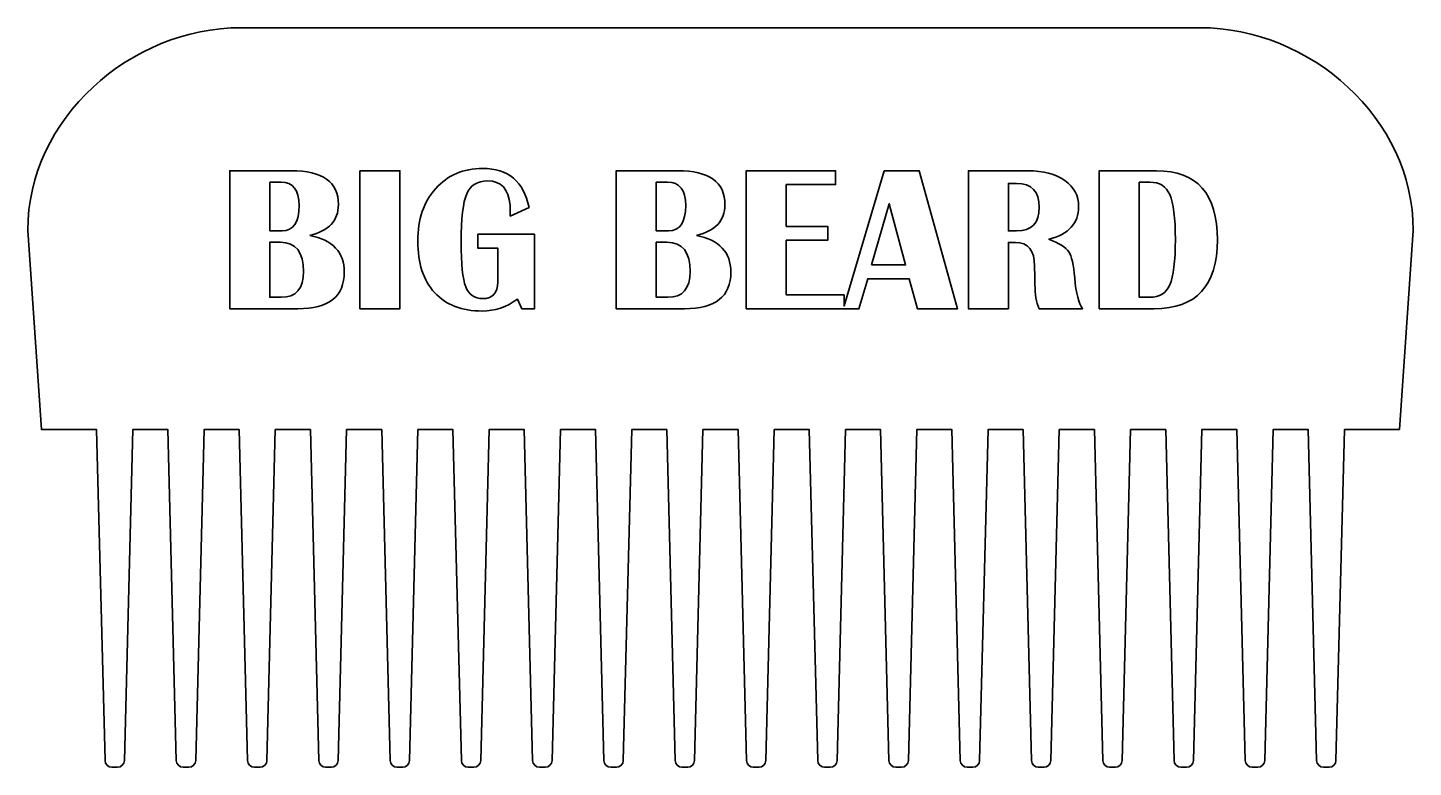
# Model space of a CAD drawing. Header units: inches. Extents: x 0.13 to 5.94, y -17.22 to -14.12.
import ezdxf

# ---------------------------------------------------------------- set-up
doc = ezdxf.new("R2010")
doc.units = ezdxf.units.IN
doc.header["$MEASUREMENT"] = 0
doc.layers.add('_U+0421_U+043B_U+043E_U+0439 1', color=7, linetype='Continuous')

# ---------------------------------------------------------------- blocks, each defined once
blk = doc.blocks.new('block 2')
at = {"layer": '_U+0421_U+043B_U+043E_U+0439 1', "color": 98, "lineweight": 35, "true_color": 0x010202}
for points, knots in [([(1.3115, -14.987), (1.3915, -14.968), (1.4315, -14.9249), (1.4315, -14.8577), (1.4315, -14.763), (1.3652, -14.7157), (1.2327, -14.7157), (1.2327, -14.7157), (0.9754, -14.7157), (0.9754, -14.7157), (0.9754, -14.7157), (0.9754, -15.2942), (0.9754, -15.2942), (0.9754, -15.2942), (1.2615, -15.2942), (1.2615, -15.2942), (1.3912, -15.2942), (1.456, -15.243), (1.456, -15.1404), (1.456, -15.0573), (1.4079, -15.0062), (1.3115, -14.987)], [0, 0, 0, 0, 1, 1, 1, 2, 2, 2, 3, 3, 3, 4, 4, 4, 5, 5, 5, 6, 6, 6, 7, 7, 7, 7]), ([(1.1432, -14.7636), (1.1432, -14.7636), (1.1907, -14.7636), (1.1907, -14.7636), (1.2413, -14.7636), (1.2666, -14.7962), (1.2666, -14.8615), (1.2666, -14.9321), (1.2427, -14.9674), (1.1949, -14.9674), (1.1949, -14.9674), (1.1432, -14.9674), (1.1432, -14.9674), (1.1432, -14.9674), (1.1432, -14.7636), (1.1432, -14.7636)], [0, 0, 0, 0, 1, 1, 1, 2, 2, 2, 3, 3, 3, 4, 4, 4, 5, 5, 5, 5]), ([(1.1911, -15.2464), (1.1911, -15.2464), (1.1432, -15.2464), (1.1432, -15.2464), (1.1432, -15.2464), (1.1432, -15.0154), (1.1432, -15.0154), (1.1432, -15.0154), (1.1882, -15.0154), (1.1882, -15.0154), (1.2529, -15.0154), (1.2852, -15.0565), (1.2852, -15.1387), (1.2852, -15.2105), (1.2539, -15.2464), (1.1911, -15.2464)], [0, 0, 0, 0, 1, 1, 1, 2, 2, 2, 3, 3, 3, 4, 4, 4, 5, 5, 5, 5])]:
    blk.add_open_spline(points, degree=3, knots=knots, dxfattribs=at)
blk = doc.blocks.new('block 3')
at = {"layer": '_U+0421_U+043B_U+043E_U+0439 1', "color": 98, "lineweight": 35, "true_color": 0x010202}
for points, knots in [([(2.9327, -14.987), (3.0127, -14.968), (3.0527, -14.9249), (3.0527, -14.8577), (3.0527, -14.763), (2.9864, -14.7157), (2.8539, -14.7157), (2.8539, -14.7157), (2.5966, -14.7157), (2.5966, -14.7157), (2.5966, -14.7157), (2.5966, -15.2942), (2.5966, -15.2942), (2.5966, -15.2942), (2.8827, -15.2942), (2.8827, -15.2942), (3.0124, -15.2942), (3.0773, -15.243), (3.0773, -15.1404), (3.0773, -15.0573), (3.0291, -15.0062), (2.9327, -14.987)], [0, 0, 0, 0, 1, 1, 1, 2, 2, 2, 3, 3, 3, 4, 4, 4, 5, 5, 5, 6, 6, 6, 7, 7, 7, 7]), ([(2.7645, -14.7636), (2.7645, -14.7636), (2.8119, -14.7636), (2.8119, -14.7636), (2.8625, -14.7636), (2.8878, -14.7962), (2.8878, -14.8615), (2.8878, -14.9321), (2.8639, -14.9674), (2.8162, -14.9674), (2.8162, -14.9674), (2.7645, -14.9674), (2.7645, -14.9674), (2.7645, -14.9674), (2.7645, -14.7636), (2.7645, -14.7636)], [0, 0, 0, 0, 1, 1, 1, 2, 2, 2, 3, 3, 3, 4, 4, 4, 5, 5, 5, 5]), ([(2.8124, -15.2464), (2.8124, -15.2464), (2.7645, -15.2464), (2.7645, -15.2464), (2.7645, -15.2464), (2.7645, -15.0154), (2.7645, -15.0154), (2.7645, -15.0154), (2.8094, -15.0154), (2.8094, -15.0154), (2.8741, -15.0154), (2.9065, -15.0565), (2.9065, -15.1387), (2.9065, -15.2105), (2.8751, -15.2464), (2.8124, -15.2464)], [0, 0, 0, 0, 1, 1, 1, 2, 2, 2, 3, 3, 3, 4, 4, 4, 5, 5, 5, 5])]:
    blk.add_open_spline(points, degree=3, knots=knots, dxfattribs=at)
blk = doc.blocks.new('block 4')
at = {"layer": '_U+0421_U+043B_U+043E_U+0439 1', "color": 98, "lineweight": 35, "true_color": 0x010202}
for points in [[(3.7198, -14.7157), (3.552, -15.2828), (3.552, -15.2362), (3.3095, -15.2362), (3.3095, -15.0069), (3.4837, -15.0069), (3.4837, -14.9488), (3.3095, -14.9488), (3.3095, -14.7737), (3.5168, -14.7737), (3.5168, -14.7157), (3.1417, -14.7157), (3.1417, -15.2942), (3.5486, -15.2942), (3.552, -15.2942), (3.6143, -15.2942), (3.6512, -15.1688), (3.8254, -15.1688), (3.8597, -15.2942), (4.0284, -15.2942), (3.8673, -14.7157), (3.7198, -14.7157)], [(3.6677, -15.1107), (3.7414, -14.8543), (3.8097, -15.1107), (3.6677, -15.1107)]]:
    blk.add_lwpolyline(points, dxfattribs=at)
blk = doc.blocks.new('block 5')
at = {"layer": '_U+0421_U+043B_U+043E_U+0439 1', "color": 98, "lineweight": 35, "true_color": 0x010202}
for points, knots in [([(4.494, -15.0552), (4.4814, -15.0363), (4.4538, -15.0189), (4.4111, -15.0031), (4.4942, -14.9819), (4.5357, -14.9362), (4.5357, -14.8662), (4.5357, -14.8204), (4.5164, -14.7839), (4.4777, -14.7566), (4.439, -14.7293), (4.3872, -14.7157), (4.3225, -14.7157), (4.3225, -14.7157), (4.0737, -14.7157), (4.0737, -14.7157), (4.0737, -14.7157), (4.0737, -15.2942), (4.0737, -15.2942), (4.0737, -15.2942), (4.2416, -15.2942), (4.2416, -15.2942), (4.2416, -15.2942), (4.2416, -15.0162), (4.2416, -15.0162), (4.2416, -15.0162), (4.2704, -15.0162), (4.2704, -15.0162), (4.3241, -15.0162), (4.3509, -15.0495), (4.3509, -15.1162), (4.3509, -15.1162), (4.3518, -15.1595), (4.3518, -15.1595), (4.3518, -15.1595), (4.3526, -15.1938), (4.3526, -15.1938), (4.3526, -15.2339), (4.3584, -15.2674), (4.37, -15.2942), (4.37, -15.2942), (4.5523, -15.2942), (4.5523, -15.2942), (4.5359, -15.2733), (4.525, -15.2304), (4.5196, -15.1654), (4.5151, -15.1109), (4.5066, -15.0741), (4.494, -15.0552)], [0, 0, 0, 0, 1, 1, 1, 2, 2, 2, 3, 3, 3, 4, 4, 4, 5, 5, 5, 6, 6, 6, 7, 7, 7, 8, 8, 8, 9, 9, 9, 10, 10, 10, 11, 11, 11, 12, 12, 12, 13, 13, 13, 14, 14, 14, 15, 15, 15, 16, 16, 16, 16]), ([(4.2755, -14.9683), (4.2755, -14.9683), (4.2416, -14.9683), (4.2416, -14.9683), (4.2416, -14.9683), (4.2416, -14.7691), (4.2416, -14.7691), (4.2416, -14.7691), (4.2755, -14.7691), (4.2755, -14.7691), (4.3391, -14.7691), (4.3709, -14.8023), (4.3709, -14.8687), (4.3709, -14.9351), (4.3391, -14.9683), (4.2755, -14.9683)], [0, 0, 0, 0, 1, 1, 1, 2, 2, 2, 3, 3, 3, 4, 4, 4, 5, 5, 5, 5])]:
    blk.add_open_spline(points, degree=3, knots=knots, dxfattribs=at)
blk = doc.blocks.new('block 6')
at = {"layer": '_U+0421_U+043B_U+043E_U+0439 1', "color": 98, "lineweight": 35, "true_color": 0x010202}
for points, knots in [([(4.8621, -14.7157), (4.8621, -14.7157), (4.6222, -14.7157), (4.6222, -14.7157), (4.6222, -14.7157), (4.6222, -15.2942), (4.6222, -15.2942), (4.6222, -15.2942), (4.8528, -15.2942), (4.8528, -15.2942), (5.0294, -15.2942), (5.1177, -15.198), (5.1177, -15.0056), (5.1177, -14.8123), (5.0325, -14.7157), (4.8621, -14.7157)], [0, 0, 0, 0, 1, 1, 1, 2, 2, 2, 3, 3, 3, 4, 4, 4, 5, 5, 5, 5]), ([(4.918, -15.194), (4.9025, -15.2289), (4.8745, -15.2464), (4.8341, -15.2464), (4.8341, -15.2464), (4.7901, -15.2464), (4.7901, -15.2464), (4.7901, -15.2464), (4.7901, -14.7636), (4.7901, -14.7636), (4.7901, -14.7636), (4.8341, -14.7636), (4.8341, -14.7636), (4.8748, -14.7636), (4.9029, -14.781), (4.9183, -14.8157), (4.9337, -14.8505), (4.9414, -14.9135), (4.9414, -15.0047), (4.9414, -15.096), (4.9336, -15.1591), (4.918, -15.194)], [0, 0, 0, 0, 1, 1, 1, 2, 2, 2, 3, 3, 3, 4, 4, 4, 5, 5, 5, 6, 6, 6, 7, 7, 7, 7])]:
    blk.add_open_spline(points, degree=3, knots=knots, dxfattribs=at)

msp = doc.modelspace()

# ---------------------------------------------------------------- linework, layer by layer
at = {"layer": '_U+0421_U+043B_U+043E_U+0439 1', "color": 98, "lineweight": 35, "true_color": 0x010202}
msp.add_lwpolyline([(1.5213, -14.7157), (1.6892, -14.7157), (1.6892, -15.2942), (1.5213, -15.2942), (1.5213, -14.7157)], dxfattribs=at)
at = {"layer": '_U+0421_U+043B_U+043E_U+0439 1', "color": 22, "lineweight": 35, "true_color": 0xe52421}
msp.add_open_spline([(5.882, -15.8009), (5.882, -15.8009), (5.6502, -15.8009), (5.6502, -15.8009), (5.6502, -15.8009), (5.615, -17.1891), (5.615, -17.1891), (5.6146, -17.2049), (5.6017, -17.2176), (5.5858, -17.2176), (5.5858, -17.2176), (5.5629, -17.2176), (5.5629, -17.2176), (5.5471, -17.2176), (5.5341, -17.2049), (5.5337, -17.1891), (5.5337, -17.1891), (5.4985, -15.8009), (5.4985, -15.8009), (5.4985, -15.8009), (5.3513, -15.8009), (5.3513, -15.8009), (5.3513, -15.8009), (5.3162, -17.1891), (5.3162, -17.1891), (5.3158, -17.2049), (5.3028, -17.2176), (5.2869, -17.2176), (5.2869, -17.2176), (5.264, -17.2176), (5.264, -17.2176), (5.2482, -17.2176), (5.2352, -17.2049), (5.2348, -17.1891), (5.2348, -17.1891), (5.1996, -15.8009), (5.1996, -15.8009), (5.1996, -15.8009), (5.0524, -15.8009), (5.0524, -15.8009), (5.0524, -15.8009), (5.0173, -17.1891), (5.0173, -17.1891), (5.0169, -17.2049), (5.0039, -17.2176), (4.988, -17.2176), (4.988, -17.2176), (4.9652, -17.2176), (4.9652, -17.2176), (4.9493, -17.2176), (4.9363, -17.2049), (4.9359, -17.1891), (4.9359, -17.1891), (4.9008, -15.8009), (4.9008, -15.8009), (4.9008, -15.8009), (4.7535, -15.8009), (4.7535, -15.8009), (4.7535, -15.8009), (4.7184, -17.1891), (4.7184, -17.1891), (4.718, -17.2049), (4.705, -17.2176), (4.6891, -17.2176), (4.6891, -17.2176), (4.6663, -17.2176), (4.6663, -17.2176), (4.6504, -17.2176), (4.6374, -17.2049), (4.637, -17.1891), (4.637, -17.1891), (4.6019, -15.8009), (4.6019, -15.8009), (4.6019, -15.8009), (4.4546, -15.8009), (4.4546, -15.8009), (4.4546, -15.8009), (4.4195, -17.1891), (4.4195, -17.1891), (4.4191, -17.2049), (4.4061, -17.2176), (4.3902, -17.2176), (4.3902, -17.2176), (4.3674, -17.2176), (4.3674, -17.2176), (4.3515, -17.2176), (4.3385, -17.2049), (4.3381, -17.1891), (4.3381, -17.1891), (4.303, -15.8009), (4.303, -15.8009), (4.303, -15.8009), (4.1558, -15.8009), (4.1558, -15.8009), (4.1558, -15.8009), (4.1206, -17.1891), (4.1206, -17.1891), (4.1202, -17.2049), (4.1072, -17.2176), (4.0914, -17.2176), (4.0914, -17.2176), (4.0685, -17.2176), (4.0685, -17.2176), (4.0526, -17.2176), (4.0396, -17.2049), (4.0392, -17.1891), (4.0392, -17.1891), (4.0041, -15.8009), (4.0041, -15.8009), (4.0041, -15.8009), (3.8569, -15.8009), (3.8569, -15.8009), (3.8569, -15.8009), (3.8217, -17.1891), (3.8217, -17.1891), (3.8213, -17.2049), (3.8083, -17.2176), (3.7925, -17.2176), (3.7925, -17.2176), (3.7696, -17.2176), (3.7696, -17.2176), (3.7537, -17.2176), (3.7408, -17.2049), (3.7404, -17.1891), (3.7404, -17.1891), (3.7052, -15.8009), (3.7052, -15.8009), (3.7052, -15.8009), (3.558, -15.8009), (3.558, -15.8009), (3.558, -15.8009), (3.5229, -17.1891), (3.5229, -17.1891), (3.5224, -17.2049), (3.5095, -17.2176), (3.4936, -17.2176), (3.4936, -17.2176), (3.4707, -17.2176), (3.4707, -17.2176), (3.4549, -17.2176), (3.4419, -17.2049), (3.4415, -17.1891), (3.4415, -17.1891), (3.4063, -15.8009), (3.4063, -15.8009), (3.4063, -15.8009), (3.2591, -15.8009), (3.2591, -15.8009), (3.2591, -15.8009), (3.224, -17.1891), (3.224, -17.1891), (3.2236, -17.2049), (3.2106, -17.2176), (3.1947, -17.2176), (3.1947, -17.2176), (3.1719, -17.2176), (3.1719, -17.2176), (3.156, -17.2176), (3.143, -17.2049), (3.1426, -17.1891), (3.1426, -17.1891), (3.1074, -15.8009), (3.1074, -15.8009), (3.1074, -15.8009), (2.9602, -15.8009), (2.9602, -15.8009), (2.9602, -15.8009), (2.9251, -17.1891), (2.9251, -17.1891), (2.9247, -17.2049), (2.9117, -17.2176), (2.8958, -17.2176), (2.8958, -17.2176), (2.873, -17.2176), (2.873, -17.2176), (2.8571, -17.2176), (2.8441, -17.2049), (2.8437, -17.1891), (2.8437, -17.1891), (2.8086, -15.8009), (2.8086, -15.8009), (2.8086, -15.8009), (2.6613, -15.8009), (2.6613, -15.8009), (2.6613, -15.8009), (2.6262, -17.1891), (2.6262, -17.1891), (2.6258, -17.2049), (2.6128, -17.2176), (2.5969, -17.2176), (2.5969, -17.2176), (2.5741, -17.2176), (2.5741, -17.2176), (2.5582, -17.2176), (2.5452, -17.2049), (2.5448, -17.1891), (2.5448, -17.1891), (2.5097, -15.8009), (2.5097, -15.8009), (2.5097, -15.8009), (2.3625, -15.8009), (2.3625, -15.8009), (2.3625, -15.8009), (2.3273, -17.1891), (2.3273, -17.1891), (2.3269, -17.2049), (2.3139, -17.2176), (2.298, -17.2176), (2.298, -17.2176), (2.2752, -17.2176), (2.2752, -17.2176), (2.2593, -17.2176), (2.2463, -17.2049), (2.2459, -17.1891), (2.2459, -17.1891), (2.2108, -15.8009), (2.2108, -15.8009), (2.2108, -15.8009), (2.0636, -15.8009), (2.0636, -15.8009), (2.0636, -15.8009), (2.0284, -17.1891), (2.0284, -17.1891), (2.028, -17.2049), (2.015, -17.2176), (1.9992, -17.2176), (1.9992, -17.2176), (1.9763, -17.2176), (1.9763, -17.2176), (1.9604, -17.2176), (1.9474, -17.2049), (1.947, -17.1891), (1.947, -17.1891), (1.9119, -15.8009), (1.9119, -15.8009), (1.9119, -15.8009), (1.7647, -15.8009), (1.7647, -15.8009), (1.7647, -15.8009), (1.7295, -17.1891), (1.7295, -17.1891), (1.7291, -17.2049), (1.7162, -17.2176), (1.7003, -17.2176), (1.7003, -17.2176), (1.6774, -17.2176), (1.6774, -17.2176), (1.6615, -17.2176), (1.6486, -17.2049), (1.6482, -17.1891), (1.6482, -17.1891), (1.613, -15.8009), (1.613, -15.8009), (1.613, -15.8009), (1.4658, -15.8009), (1.4658, -15.8009), (1.4658, -15.8009), (1.4307, -17.1891), (1.4307, -17.1891), (1.4303, -17.2049), (1.4173, -17.2176), (1.4014, -17.2176), (1.4014, -17.2176), (1.3785, -17.2176), (1.3785, -17.2176), (1.3627, -17.2176), (1.3497, -17.2049), (1.3493, -17.1891), (1.3493, -17.1891), (1.3141, -15.8009), (1.3141, -15.8009), (1.3141, -15.8009), (1.1669, -15.8009), (1.1669, -15.8009), (1.1669, -15.8009), (1.1318, -17.1891), (1.1318, -17.1891), (1.1314, -17.2049), (1.1184, -17.2176), (1.1025, -17.2176), (1.1025, -17.2176), (1.0797, -17.2176), (1.0797, -17.2176), (1.0638, -17.2176), (1.0508, -17.2049), (1.0504, -17.1891), (1.0504, -17.1891), (1.0152, -15.8009), (1.0152, -15.8009), (1.0152, -15.8009), (0.868, -15.8009), (0.868, -15.8009), (0.868, -15.8009), (0.8329, -17.1891), (0.8329, -17.1891), (0.8325, -17.2049), (0.8195, -17.2176), (0.8036, -17.2176), (0.8036, -17.2176), (0.7808, -17.2176), (0.7808, -17.2176), (0.7649, -17.2176), (0.7519, -17.2049), (0.7515, -17.1891), (0.7515, -17.1891), (0.7164, -15.8009), (0.7164, -15.8009), (0.7164, -15.8009), (0.5691, -15.8009), (0.5691, -15.8009), (0.5691, -15.8009), (0.534, -17.1891), (0.534, -17.1891), (0.5336, -17.2049), (0.5206, -17.2176), (0.5047, -17.2176), (0.5047, -17.2176), (0.4819, -17.2176), (0.4819, -17.2176), (0.466, -17.2176), (0.453, -17.2049), (0.4526, -17.1891), (0.4526, -17.1891), (0.4175, -15.8009), (0.4175, -15.8009), (0.4175, -15.8009), (0.1857, -15.8009), (0.1857, -15.8009), (0.1857, -15.8009), (0.1284, -14.9656), (0.1284, -14.9656), (0.1284, -14.4962), (0.5605, -14.1157), (1.023, -14.1157), (1.023, -14.1157), (5.0447, -14.1157), (5.0447, -14.1157), (5.5071, -14.1157), (5.9392, -14.4962), (5.9392, -14.9656), (5.9392, -14.9656), (5.882, -15.8009), (5.882, -15.8009)], degree=3, knots=[0, 0, 0, 0, 1, 1, 1, 2, 2, 2, 3, 3, 3, 4, 4, 4, 5, 5, 5, 6, 6, 6, 7, 7, 7, 8, 8, 8, 9, 9, 9, 10, 10, 10, 11, 11, 11, 12, 12, 12, 13, 13, 13, 14, 14, 14, 15, 15, 15, 16, 16, 16, 17, 17, 17, 18, 18, 18, 19, 19, 19, 20, 20, 20, 21, 21, 21, 22, 22, 22, 23, 23, 23, 24, 24, 24, 25, 25, 25, 26, 26, 26, 27, 27, 27, 28, 28, 28, 29, 29, 29, 30, 30, 30, 31, 31, 31, 32, 32, 32, 33, 33, 33, 34, 34, 34, 35, 35, 35, 36, 36, 36, 37, 37, 37, 38, 38, 38, 39, 39, 39, 40, 40, 40, 41, 41, 41, 42, 42, 42, 43, 43, 43, 44, 44, 44, 45, 45, 45, 46, 46, 46, 47, 47, 47, 48, 48, 48, 49, 49, 49, 50, 50, 50, 51, 51, 51, 52, 52, 52, 53, 53, 53, 54, 54, 54, 55, 55, 55, 56, 56, 56, 57, 57, 57, 58, 58, 58, 59, 59, 59, 60, 60, 60, 61, 61, 61, 62, 62, 62, 63, 63, 63, 64, 64, 64, 65, 65, 65, 66, 66, 66, 67, 67, 67, 68, 68, 68, 69, 69, 69, 70, 70, 70, 71, 71, 71, 72, 72, 72, 73, 73, 73, 74, 74, 74, 75, 75, 75, 76, 76, 76, 77, 77, 77, 78, 78, 78, 79, 79, 79, 80, 80, 80, 81, 81, 81, 82, 82, 82, 83, 83, 83, 84, 84, 84, 85, 85, 85, 86, 86, 86, 87, 87, 87, 88, 88, 88, 89, 89, 89, 90, 90, 90, 91, 91, 91, 92, 92, 92, 93, 93, 93, 94, 94, 94, 95, 95, 95, 96, 96, 96, 97, 97, 97, 98, 98, 98, 99, 99, 99, 100, 100, 100, 101, 101, 101, 102, 102, 102, 103, 103, 103, 104, 104, 104, 105, 105, 105, 106, 106, 106, 107, 107, 107, 108, 108, 108, 109, 109, 109, 110, 110, 110, 111, 111, 111, 112, 112, 112, 113, 113, 113, 114, 114, 114, 114], dxfattribs=at)
at = {"layer": '_U+0421_U+043B_U+043E_U+0439 1', "color": 98, "lineweight": 35, "true_color": 0x010202}
msp.add_open_spline([(2.0159, -14.9819), (2.0159, -14.9819), (2.2541, -14.9819), (2.2541, -14.9819), (2.2541, -14.9819), (2.2541, -15.2942), (2.2541, -15.2942), (2.2541, -15.2942), (2.2007, -15.2942), (2.2007, -15.2942), (2.2007, -15.2942), (2.1825, -15.2544), (2.1825, -15.2544), (2.1359, -15.2875), (2.0866, -15.304), (2.0346, -15.304), (1.949, -15.304), (1.8825, -15.2783), (1.8352, -15.2271), (1.7878, -15.1758), (1.7642, -15.1035), (1.7642, -15.0103), (1.7642, -14.9196), (1.7893, -14.8462), (1.8394, -14.7901), (1.8896, -14.734), (1.9552, -14.7059), (2.0363, -14.7059), (2.1431, -14.7059), (2.2081, -14.7605), (2.2313, -14.8695), (2.2313, -14.8695), (2.1524, -14.9056), (2.1524, -14.9056), (2.1524, -14.9056), (2.1524, -14.8916), (2.1524, -14.8916), (2.1524, -14.8916), (2.1512, -14.8602), (2.1512, -14.8602), (2.1458, -14.7921), (2.1143, -14.7581), (2.0566, -14.7581), (2.0143, -14.7581), (1.9853, -14.7762), (1.9697, -14.8123), (1.9542, -14.8485), (1.9464, -14.9159), (1.9464, -15.0145), (1.9464, -15.1066), (1.9527, -15.1692), (1.9653, -15.2023), (1.9779, -15.2353), (2.0018, -15.2519), (2.0371, -15.2519), (2.0787, -15.2519), (2.0994, -15.2287), (2.0994, -15.1823), (2.0994, -15.1823), (2.0994, -15.0399), (2.0994, -15.0399), (2.0994, -15.0399), (2.0159, -15.0399), (2.0159, -15.0399), (2.0159, -15.0399), (2.0159, -14.9819), (2.0159, -14.9819)], degree=3, knots=[0, 0, 0, 0, 1, 1, 1, 2, 2, 2, 3, 3, 3, 4, 4, 4, 5, 5, 5, 6, 6, 6, 7, 7, 7, 8, 8, 8, 9, 9, 9, 10, 10, 10, 11, 11, 11, 12, 12, 12, 13, 13, 13, 14, 14, 14, 15, 15, 15, 16, 16, 16, 17, 17, 17, 18, 18, 18, 19, 19, 19, 20, 20, 20, 21, 21, 21, 22, 22, 22, 22], dxfattribs=at)

# ---------------------------------------------------------------- block references
at = {"layer": '_U+0421_U+043B_U+043E_U+0439 1'}
for name in ['block 2', 'block 3', 'block 4', 'block 5', 'block 6']:
    msp.add_blockref(name, (0, 0), dxfattribs=at)

doc.saveas('drawing.dxf')
